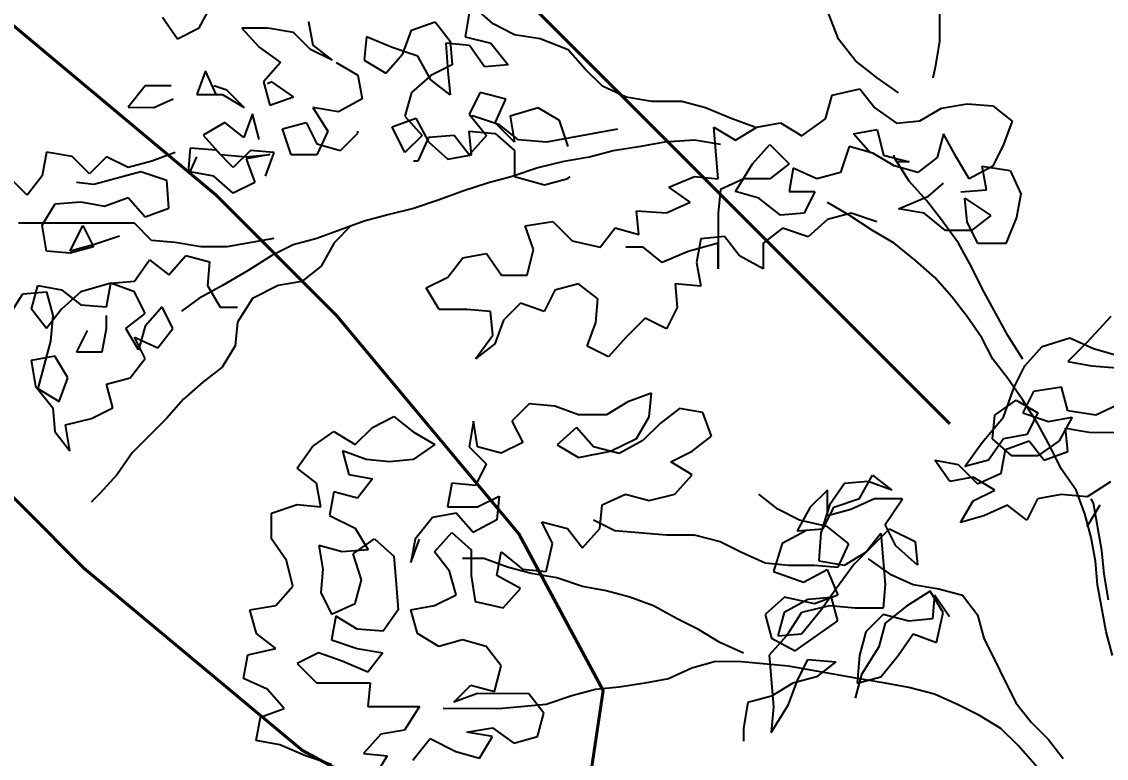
# Model space of a CAD drawing. Header units: millimetres. Extents: x 684983 to 685377, y 990360 to 990509.
# Drawn here: x 685036.231 to 685036.959, y 990442.157 to 990442.652 of the extents above; entities that cross this region are included whole.
import ezdxf

# ---------------------------------------------------------------- set-up
doc = ezdxf.new("R2010")
doc.units = ezdxf.units.MM
doc.layers.add('GRID LEVELS', color=7, linetype='Continuous', lineweight=13)
doc.layers.add('TEAK', color=7, linetype='Continuous')
doc.styles.get("Standard").update_dxf_attribs({"font": 'RomanS'})

# ---------------------------------------------------------------- blocks, each defined once
blk = doc.blocks.new('A$C25655A80')
at = {"color": 62}
for p, q in [((-0.36371, 1.73452), (-0.36374, 1.69703)), ((-0.69539, 1.7031), (-0.68864, 1.71559)), ((-0.57425, 1.71068), (-0.57619, 1.69915)), ((-0.56368, 1.7049), (-0.57233, 1.7126)), ((-0.40892, 1.69803), (-0.41372, 1.71053)), ((-0.71172, 1.70792), (-0.705, 1.6983)), ((-0.64636, 1.70594), (-0.64444, 1.69537)), ((-0.60022, 1.70205), (-0.58964, 1.70589)), ((-0.58964, 1.70589), (-0.58292, 1.69723)), ((-0.705, 1.6983), (-0.69539, 1.7031)), ((-0.67616, 1.70308), (-0.66848, 1.69443)), ((-0.66462, 1.70307), (-0.67616, 1.70308)), ((-0.65309, 1.70114), (-0.66462, 1.70307)), ((-0.64541, 1.69344), (-0.65309, 1.70114)), ((-0.60407, 1.69148), (-0.60022, 1.70205)), ((-0.55408, 1.70009), (-0.56368, 1.7049)), ((-0.62041, 1.69919), (-0.62138, 1.68862)), ((-0.60888, 1.69437), (-0.62041, 1.69919)), ((-0.57427, 1.6953), (-0.58484, 1.69627)), ((-0.58484, 1.69627), (-0.58389, 1.68377)), ((-0.58292, 1.69723), (-0.58197, 1.68666)), ((-0.57619, 1.69915), (-0.56465, 1.69625)), ((-0.56465, 1.69625), (-0.55697, 1.68663)), ((-0.54254, 1.69816), (-0.55408, 1.70009)), ((-0.53005, 1.69334), (-0.54254, 1.69816)), ((-0.40124, 1.68841), (-0.40892, 1.69803)), ((-0.36374, 1.69703), (-0.36567, 1.6855)), ((-0.66848, 1.69443), (-0.65887, 1.68769)), ((-0.6358, 1.68863), (-0.64541, 1.69344)), ((-0.64444, 1.69537), (-0.6358, 1.68863)), ((-0.61177, 1.68284), (-0.60407, 1.69148)), ((-0.59734, 1.69052), (-0.60888, 1.69437)), ((-0.56755, 1.68568), (-0.57427, 1.6953)), ((-0.52237, 1.68468), (-0.53005, 1.69334)), ((-0.65887, 1.68769), (-0.66657, 1.67904)), ((-0.63388, 1.68767), (-0.62427, 1.68189)), ((-0.62138, 1.68862), (-0.61177, 1.68284)), ((-0.59159, 1.67994), (-0.59734, 1.69052)), ((-0.58197, 1.68666), (-0.59158, 1.68186)), ((-0.55697, 1.68663), (-0.56755, 1.68568)), ((-0.39163, 1.68071), (-0.40124, 1.68841)), ((-0.69252, 1.68387), (-0.69637, 1.6733)), ((-0.68772, 1.6733), (-0.69252, 1.68387)), ((-0.62427, 1.68189), (-0.62236, 1.67131)), ((-0.59158, 1.68186), (-0.60024, 1.67418)), ((-0.58389, 1.68377), (-0.58294, 1.6732)), ((-0.51468, 1.67698), (-0.52237, 1.68468)), ((-0.36567, 1.6855), (-0.36664, 1.68069)), ((-0.71944, 1.67717), (-0.72714, 1.66756)), ((-0.70791, 1.67716), (-0.71944, 1.67717)), ((-0.68291, 1.67521), (-0.68868, 1.67714)), ((-0.66657, 1.67904), (-0.66369, 1.66847)), ((-0.66272, 1.67904), (-0.66465, 1.67808)), ((-0.65312, 1.6723), (-0.66272, 1.67904)), ((-0.58294, 1.6732), (-0.59159, 1.67994)), ((-0.50411, 1.67217), (-0.51468, 1.67698)), ((-0.38203, 1.67398), (-0.39163, 1.68071)), ((-0.7156, 1.66755), (-0.70695, 1.67139)), ((-0.69637, 1.6733), (-0.68484, 1.67329)), ((-0.68484, 1.67329), (-0.67523, 1.66752)), ((-0.67523, 1.66752), (-0.68291, 1.67521)), ((-0.66369, 1.66847), (-0.65312, 1.6723)), ((-0.60024, 1.67418), (-0.60314, 1.6636)), ((-0.56948, 1.67415), (-0.5743, 1.66454)), ((-0.55795, 1.67125), (-0.56948, 1.67415)), ((-0.49258, 1.67023), (-0.50411, 1.67217)), ((-0.41472, 1.66247), (-0.41183, 1.67304)), ((-0.41183, 1.67304), (-0.39933, 1.67591)), ((-0.39933, 1.67591), (-0.39261, 1.66726)), ((-0.72714, 1.66756), (-0.7156, 1.66755)), ((-0.64447, 1.66749), (-0.63775, 1.65691)), ((-0.63293, 1.66555), (-0.64447, 1.66749)), ((-0.62236, 1.67131), (-0.63293, 1.66555)), ((-0.56276, 1.66068), (-0.55795, 1.67125)), ((-0.54353, 1.6674), (-0.55603, 1.66356)), ((-0.53392, 1.66162), (-0.54353, 1.6674)), ((-0.47912, 1.67022), (-0.49258, 1.67023)), ((-0.46855, 1.66733), (-0.47912, 1.67022)), ((-0.45702, 1.66251), (-0.46855, 1.66733)), ((-0.39261, 1.66726), (-0.383, 1.66052)), ((-0.37243, 1.66147), (-0.36281, 1.66723)), ((-0.36281, 1.66723), (-0.35127, 1.66914)), ((-0.35127, 1.66914), (-0.33974, 1.66817)), ((-0.33974, 1.66817), (-0.33109, 1.66143)), ((-0.67139, 1.66463), (-0.67524, 1.65406)), ((-0.66851, 1.65309), (-0.67139, 1.66463)), ((-0.60891, 1.6588), (-0.59833, 1.66264)), ((-0.60314, 1.6636), (-0.59545, 1.65495)), ((-0.59833, 1.66264), (-0.59257, 1.65206)), ((-0.5743, 1.66454), (-0.56661, 1.65492)), ((-0.57237, 1.66358), (-0.57334, 1.66358)), ((-0.56084, 1.65972), (-0.57237, 1.66358)), ((-0.55603, 1.66356), (-0.55412, 1.65202)), ((-0.44645, 1.65865), (-0.45702, 1.66251)), ((-0.4253, 1.65479), (-0.41472, 1.66247)), ((-0.68389, 1.66079), (-0.69351, 1.65504)), ((-0.67524, 1.65406), (-0.68389, 1.66079)), ((-0.65794, 1.65789), (-0.64736, 1.66076)), ((-0.6541, 1.64635), (-0.65794, 1.65789)), ((-0.64736, 1.66076), (-0.64256, 1.65114)), ((-0.63775, 1.65691), (-0.64257, 1.64634)), ((-0.62429, 1.65593), (-0.62429, 1.65689)), ((-0.60315, 1.64726), (-0.60891, 1.6588)), ((-0.5743, 1.65685), (-0.56277, 1.65588)), ((-0.57335, 1.64627), (-0.5743, 1.65685)), ((-0.55412, 1.65202), (-0.56276, 1.66068)), ((-0.5522, 1.65298), (-0.56084, 1.65972)), ((-0.50797, 1.65775), (-0.5397, 1.65201)), ((-0.53009, 1.65008), (-0.53392, 1.66162)), ((-0.46471, 1.65867), (-0.45511, 1.65289)), ((-0.46281, 1.6356), (-0.46471, 1.65867)), ((-0.45511, 1.65289), (-0.44549, 1.65865)), ((-0.44549, 1.65865), (-0.43491, 1.66057)), ((-0.43491, 1.66057), (-0.4253, 1.65479)), ((-0.40223, 1.65573), (-0.39166, 1.65764)), ((-0.39166, 1.65764), (-0.38878, 1.6461)), ((-0.383, 1.66052), (-0.37243, 1.66147)), ((-0.33109, 1.66143), (-0.33494, 1.65086)), ((-0.69351, 1.65504), (-0.68582, 1.64638)), ((-0.63199, 1.64825), (-0.62429, 1.65593)), ((-0.59545, 1.65495), (-0.60315, 1.64726)), ((-0.59257, 1.65398), (-0.59739, 1.64341)), ((-0.58103, 1.65493), (-0.59257, 1.65398)), ((-0.59257, 1.65206), (-0.58393, 1.64436)), ((-0.57431, 1.64627), (-0.58103, 1.65493)), ((-0.56661, 1.65492), (-0.57431, 1.64627)), ((-0.56277, 1.65588), (-0.55412, 1.64818)), ((-0.5397, 1.65201), (-0.5522, 1.65298)), ((-0.48683, 1.65196), (-0.49741, 1.65005)), ((-0.47337, 1.65291), (-0.48683, 1.65196)), ((-0.46184, 1.65098), (-0.47337, 1.65291)), ((-0.39455, 1.64707), (-0.40223, 1.65573)), ((-0.36186, 1.65569), (-0.36475, 1.64512)), ((-0.3561, 1.64511), (-0.36186, 1.65569)), ((-0.76369, 1.64741), (-0.76562, 1.63684)), ((-0.75215, 1.64548), (-0.76369, 1.64741)), ((-0.70601, 1.64736), (-0.71659, 1.64352)), ((-0.69928, 1.64927), (-0.70025, 1.6387)), ((-0.68774, 1.6483), (-0.69928, 1.64927)), ((-0.68006, 1.6406), (-0.68774, 1.6483)), ((-0.67236, 1.64829), (-0.68006, 1.6406)), ((-0.66179, 1.64732), (-0.67236, 1.64829)), ((-0.66565, 1.63675), (-0.66179, 1.64732)), ((-0.64256, 1.65114), (-0.63199, 1.64825)), ((-0.55412, 1.64818), (-0.55413, 1.63664)), ((-0.5099, 1.64814), (-0.52048, 1.64526)), ((-0.49741, 1.65005), (-0.5099, 1.64814)), ((-0.44742, 1.64231), (-0.43973, 1.65096)), ((-0.43973, 1.65096), (-0.43108, 1.6423)), ((-0.40416, 1.64996), (-0.40801, 1.63843)), ((-0.39359, 1.64707), (-0.40416, 1.64996)), ((-0.33494, 1.65086), (-0.33976, 1.64125)), ((-0.74447, 1.63778), (-0.75215, 1.64548)), ((-0.73677, 1.64546), (-0.74447, 1.63778)), ((-0.72717, 1.64065), (-0.73677, 1.64546)), ((-0.71659, 1.64352), (-0.72717, 1.64065)), ((-0.69929, 1.6387), (-0.6964, 1.64543)), ((-0.68582, 1.64638), (-0.67429, 1.6454)), ((-0.66371, 1.64636), (-0.67429, 1.64444)), ((-0.67429, 1.6454), (-0.66371, 1.64636)), ((-0.67429, 1.64444), (-0.67045, 1.63387)), ((-0.64257, 1.64634), (-0.6541, 1.64635)), ((-0.59739, 1.64341), (-0.59931, 1.64341)), ((-0.58393, 1.64436), (-0.57335, 1.64627)), ((-0.53202, 1.64335), (-0.54356, 1.64048)), ((-0.52048, 1.64526), (-0.53202, 1.64335)), ((-0.45513, 1.62982), (-0.44742, 1.64231)), ((-0.43108, 1.6423), (-0.43974, 1.63558)), ((-0.38398, 1.64129), (-0.39359, 1.64707)), ((-0.38878, 1.6461), (-0.37725, 1.64321)), ((-0.38398, 1.64514), (-0.38398, 1.6461)), ((-0.37726, 1.63456), (-0.38398, 1.64514)), ((-0.37725, 1.64321), (-0.38302, 1.64322)), ((-0.36475, 1.64512), (-0.37341, 1.6384)), ((-0.35034, 1.6355), (-0.3561, 1.64511)), ((-0.7214, 1.63872), (-0.74255, 1.63297)), ((-0.70987, 1.63486), (-0.7214, 1.63872)), ((-0.70025, 1.6387), (-0.69545, 1.63485)), ((-0.68872, 1.63677), (-0.69929, 1.6387)), ((-0.54356, 1.64048), (-0.5551, 1.63664)), ((-0.42916, 1.64037), (-0.43109, 1.6298)), ((-0.41859, 1.63556), (-0.42916, 1.64037)), ((-0.40801, 1.63843), (-0.41859, 1.63556)), ((-0.37341, 1.6384), (-0.38398, 1.64129)), ((-0.33976, 1.64125), (-0.35034, 1.6355)), ((-0.34457, 1.64126), (-0.33207, 1.63932)), ((-0.34265, 1.63068), (-0.34457, 1.64126)), ((-0.33207, 1.63932), (-0.32727, 1.62875)), ((-0.77236, 1.62819), (-0.78004, 1.63589)), ((-0.76562, 1.63684), (-0.77236, 1.62819)), ((-0.74255, 1.63297), (-0.75024, 1.63394)), ((-0.70892, 1.62237), (-0.70987, 1.63486)), ((-0.68007, 1.62907), (-0.68872, 1.63677)), ((-0.67045, 1.63387), (-0.68007, 1.62907)), ((-0.56567, 1.63377), (-0.57721, 1.62994)), ((-0.5551, 1.63664), (-0.56567, 1.63377)), ((-0.55413, 1.63664), (-0.54068, 1.63279)), ((-0.54068, 1.63279), (-0.5301, 1.63566)), ((-0.5301, 1.63566), (-0.52914, 1.63662)), ((-0.48493, 1.63177), (-0.47339, 1.63657)), ((-0.47339, 1.63657), (-0.46281, 1.6356)), ((-0.45128, 1.63559), (-0.46185, 1.63079)), ((-0.43974, 1.63558), (-0.45128, 1.63559)), ((-0.36957, 1.6259), (-0.37726, 1.63456)), ((-0.36861, 1.62782), (-0.36188, 1.63358)), ((-0.57721, 1.62994), (-0.58779, 1.6261)), ((-0.47532, 1.62504), (-0.48493, 1.63177)), ((-0.46185, 1.63079), (-0.46283, 1.62022)), ((-0.44455, 1.62693), (-0.45513, 1.62982)), ((-0.43109, 1.6298), (-0.41956, 1.62979)), ((-0.41956, 1.62979), (-0.42437, 1.62018)), ((-0.38207, 1.62207), (-0.36861, 1.62782)), ((-0.35419, 1.62973), (-0.34265, 1.63068)), ((-0.32727, 1.62875), (-0.32921, 1.61817)), ((-0.76564, 1.61473), (-0.75986, 1.62433)), ((-0.75986, 1.62433), (-0.74833, 1.62529)), ((-0.74833, 1.62529), (-0.73776, 1.62335)), ((-0.73776, 1.62335), (-0.72718, 1.62719)), ((-0.72718, 1.62719), (-0.71949, 1.61853)), ((-0.58779, 1.6261), (-0.59933, 1.62227)), ((-0.4859, 1.62024), (-0.47532, 1.62504)), ((-0.43495, 1.61923), (-0.44455, 1.62693)), ((-0.40419, 1.6192), (-0.4138, 1.62498)), ((-0.36285, 1.61724), (-0.36957, 1.6259)), ((-0.35227, 1.62685), (-0.34074, 1.61914)), ((-0.35132, 1.61627), (-0.35227, 1.62685)), ((-0.71949, 1.61853), (-0.70892, 1.62237)), ((-0.61087, 1.61939), (-0.62144, 1.61652)), ((-0.59933, 1.62227), (-0.61087, 1.61939)), ((-0.49935, 1.62121), (-0.4859, 1.62024)), ((-0.4984, 1.61064), (-0.49935, 1.62121)), ((-0.46283, 1.62022), (-0.46285, 1.59522)), ((-0.42437, 1.62018), (-0.43495, 1.61923)), ((-0.40323, 1.62016), (-0.4138, 1.61729)), ((-0.39362, 1.61246), (-0.40419, 1.6192)), ((-0.39169, 1.61631), (-0.40323, 1.62016)), ((-0.37054, 1.62013), (-0.38207, 1.62207)), ((-0.36093, 1.61243), (-0.37054, 1.62013)), ((-0.34074, 1.61914), (-0.3494, 1.61242)), ((-0.32921, 1.61817), (-0.33402, 1.60664)), ((-0.7243, 1.61565), (-0.77621, 1.6157)), ((-0.76373, 1.60319), (-0.76564, 1.61473)), ((-0.75315, 1.60318), (-0.74738, 1.61471)), ((-0.74738, 1.61471), (-0.74258, 1.60509)), ((-0.71662, 1.60795), (-0.7243, 1.61565)), ((-0.62144, 1.61652), (-0.6426, 1.60885)), ((-0.62721, 1.6146), (-0.63491, 1.60692)), ((-0.54935, 1.61453), (-0.53685, 1.61644)), ((-0.54551, 1.60395), (-0.54935, 1.61453)), ((-0.53685, 1.61644), (-0.52821, 1.60778)), ((-0.51571, 1.60489), (-0.50897, 1.61353)), ((-0.50897, 1.61353), (-0.4984, 1.61064)), ((-0.43399, 1.61346), (-0.44265, 1.60674)), ((-0.42246, 1.60961), (-0.43399, 1.61346)), ((-0.4138, 1.61729), (-0.42246, 1.60961)), ((-0.35517, 1.60666), (-0.36285, 1.61724)), ((-0.34652, 1.60665), (-0.35132, 1.61627)), ((-0.73104, 1.60989), (-0.74258, 1.60605)), ((-0.66183, 1.60886), (-0.68298, 1.60504)), ((-0.6426, 1.60885), (-0.65318, 1.60597)), ((-0.47053, 1.60869), (-0.47246, 1.59812)), ((-0.45995, 1.60964), (-0.47053, 1.60869)), ((-0.45323, 1.60098), (-0.45995, 1.60964)), ((-0.38401, 1.60669), (-0.39362, 1.61246)), ((-0.3494, 1.61242), (-0.36093, 1.61243)), ((-0.74258, 1.60509), (-0.75316, 1.60222)), ((-0.74258, 1.60605), (-0.75315, 1.60318)), ((-0.70605, 1.60698), (-0.71662, 1.60795)), ((-0.69451, 1.60505), (-0.70605, 1.60698)), ((-0.68298, 1.60504), (-0.69451, 1.60505)), ((-0.65318, 1.60597), (-0.66279, 1.60117)), ((-0.63491, 1.60692), (-0.64069, 1.59635)), ((-0.54841, 1.59242), (-0.54551, 1.60395)), ((-0.52821, 1.60778), (-0.51571, 1.60489)), ((-0.49649, 1.60487), (-0.50418, 1.60487)), ((-0.48784, 1.59813), (-0.49649, 1.60487)), ((-0.46284, 1.60676), (-0.4763, 1.60293)), ((-0.46285, 1.59522), (-0.46284, 1.60676)), ((-0.44265, 1.60674), (-0.44266, 1.59521)), ((-0.37441, 1.59899), (-0.38401, 1.60669)), ((-0.34941, 1.59608), (-0.35517, 1.60666)), ((-0.33402, 1.60664), (-0.34652, 1.60665)), ((-0.75316, 1.60222), (-0.76373, 1.60319)), ((-0.72433, 1.5897), (-0.71759, 1.5993)), ((-0.71759, 1.5993), (-0.70894, 1.59257)), ((-0.70894, 1.59257), (-0.70125, 1.60121)), ((-0.70125, 1.60121), (-0.69067, 1.59832)), ((-0.66279, 1.60117), (-0.67337, 1.59446)), ((-0.58398, 1.59149), (-0.57724, 1.60013)), ((-0.57724, 1.60013), (-0.56666, 1.60205)), ((-0.56666, 1.60205), (-0.55994, 1.59243)), ((-0.4763, 1.60293), (-0.48784, 1.59813)), ((-0.44266, 1.59521), (-0.45323, 1.60098)), ((-0.36576, 1.59129), (-0.37441, 1.59899)), ((-0.69067, 1.59832), (-0.69165, 1.58774)), ((-0.67337, 1.59446), (-0.68492, 1.58774)), ((-0.64069, 1.59635), (-0.64935, 1.58963)), ((-0.47246, 1.59812), (-0.47055, 1.58754)), ((-0.34462, 1.58646), (-0.34941, 1.59608)), ((-0.7349, 1.58874), (-0.72433, 1.5897)), ((-0.64935, 1.58963), (-0.65992, 1.58771)), ((-0.59359, 1.58669), (-0.58398, 1.59149)), ((-0.55994, 1.59243), (-0.54841, 1.59242)), ((-0.35808, 1.58263), (-0.36576, 1.59129)), ((-0.78106, 1.57341), (-0.77432, 1.58397)), ((-0.77432, 1.58397), (-0.76375, 1.58492)), ((-0.77048, 1.57724), (-0.76759, 1.58781)), ((-0.76759, 1.58781), (-0.75702, 1.58588)), ((-0.76375, 1.58492), (-0.76087, 1.57435)), ((-0.75702, 1.58588), (-0.74837, 1.57914)), ((-0.74836, 1.58491), (-0.75702, 1.57723)), ((-0.7349, 1.58874), (-0.74836, 1.58491)), ((-0.73684, 1.57817), (-0.7349, 1.58874)), ((-0.72433, 1.58489), (-0.7349, 1.58874)), ((-0.71953, 1.57527), (-0.72433, 1.58489)), ((-0.68492, 1.58774), (-0.6955, 1.58198)), ((-0.69165, 1.58774), (-0.68589, 1.57812)), ((-0.65992, 1.58771), (-0.67146, 1.58196)), ((-0.58783, 1.57707), (-0.59359, 1.58669)), ((-0.53592, 1.58568), (-0.54073, 1.57607)), ((-0.52534, 1.58855), (-0.53592, 1.58568)), ((-0.51669, 1.58181), (-0.52534, 1.58855)), ((-0.48208, 1.58851), (-0.48113, 1.57794)), ((-0.47055, 1.58754), (-0.48208, 1.58851)), ((-0.3331, 1.5653), (-0.34462, 1.58646)), ((-0.74837, 1.57914), (-0.73684, 1.57817)), ((-0.6955, 1.58198), (-0.70319, 1.57622)), ((-0.67146, 1.58196), (-0.6782, 1.57139)), ((-0.5513, 1.57992), (-0.559, 1.57224)), ((-0.54073, 1.57607), (-0.5513, 1.57992)), ((-0.51766, 1.57124), (-0.51669, 1.58181)), ((-0.35136, 1.57397), (-0.35808, 1.58263)), ((-0.76376, 1.56858), (-0.77048, 1.57724)), ((-0.75702, 1.57723), (-0.76376, 1.56858)), ((-0.76087, 1.57435), (-0.76184, 1.56281)), ((-0.73684, 1.56856), (-0.73684, 1.57433)), ((-0.72819, 1.56855), (-0.71953, 1.57527)), ((-0.71184, 1.57815), (-0.71954, 1.5695)), ((-0.70704, 1.56853), (-0.71184, 1.57815)), ((-0.68589, 1.57812), (-0.6782, 1.57812)), ((-0.57534, 1.57706), (-0.58783, 1.57707)), ((-0.56476, 1.57609), (-0.57534, 1.57706)), ((-0.56381, 1.56552), (-0.56476, 1.57609)), ((-0.48113, 1.57794), (-0.48594, 1.56833)), ((-0.71954, 1.5695), (-0.72243, 1.55893)), ((-0.6782, 1.57139), (-0.67917, 1.56081)), ((-0.559, 1.57224), (-0.56285, 1.56167)), ((-0.52152, 1.56067), (-0.51766, 1.57124)), ((-0.49555, 1.57314), (-0.50421, 1.5645)), ((-0.48594, 1.56833), (-0.49555, 1.57314)), ((-0.34464, 1.56435), (-0.35136, 1.57397)), ((-0.28695, 1.57391), (-0.29753, 1.56239)), ((-0.7455, 1.5676), (-0.75031, 1.558)), ((-0.73878, 1.55799), (-0.73684, 1.56856)), ((-0.72243, 1.55893), (-0.72819, 1.56855)), ((-0.72435, 1.5647), (-0.71378, 1.55989)), ((-0.71955, 1.55508), (-0.72435, 1.5647)), ((-0.71378, 1.55989), (-0.70704, 1.56853)), ((-0.57151, 1.55495), (-0.56381, 1.56552)), ((-0.50421, 1.5645), (-0.51191, 1.55586)), ((-0.32638, 1.55472), (-0.3331, 1.5653)), ((-0.76184, 1.56281), (-0.76763, 1.54167)), ((-0.67917, 1.56081), (-0.68495, 1.55121)), ((-0.56285, 1.56167), (-0.57151, 1.55495)), ((-0.51191, 1.55586), (-0.52152, 1.56067)), ((-0.33984, 1.55474), (-0.34464, 1.56435)), ((-0.32542, 1.55184), (-0.31772, 1.56048)), ((-0.31772, 1.56048), (-0.30522, 1.56432)), ((-0.29753, 1.56239), (-0.30619, 1.55374)), ((-0.30522, 1.56432), (-0.29465, 1.5595)), ((-0.75993, 1.55608), (-0.7705, 1.55417)), ((-0.75417, 1.54646), (-0.75993, 1.55608)), ((-0.75031, 1.558), (-0.73878, 1.55799)), ((-0.72629, 1.54644), (-0.71955, 1.55508)), ((-0.29465, 1.5595), (-0.2812, 1.55564)), ((-0.7705, 1.55417), (-0.76859, 1.54263)), ((-0.68495, 1.55121), (-0.69361, 1.54449)), ((-0.33312, 1.54608), (-0.33984, 1.55474)), ((-0.33024, 1.54223), (-0.32542, 1.55184)), ((-0.30619, 1.55374), (-0.29562, 1.55181)), ((-0.29562, 1.55181), (-0.28409, 1.55084)), ((-0.75802, 1.53589), (-0.75417, 1.54646)), ((-0.73687, 1.54356), (-0.72629, 1.54644)), ((-0.3264, 1.53646), (-0.33312, 1.54608)), ((-0.76859, 1.54263), (-0.76091, 1.53301)), ((-0.76763, 1.54167), (-0.75802, 1.53589)), ((-0.73399, 1.53299), (-0.73687, 1.54356)), ((-0.69361, 1.54449), (-0.70227, 1.5368)), ((-0.33506, 1.52878), (-0.33024, 1.54223)), ((-0.32159, 1.5403), (-0.3264, 1.53069)), ((-0.30909, 1.54221), (-0.32159, 1.5403)), ((-0.30621, 1.53163), (-0.30909, 1.54221)), ((-0.70227, 1.5368), (-0.70996, 1.52816)), ((-0.50328, 1.53566), (-0.5129, 1.5299)), ((-0.4927, 1.5395), (-0.50328, 1.53566)), ((-0.49367, 1.52892), (-0.4927, 1.5395)), ((-0.3389, 1.52974), (-0.32928, 1.53646)), ((-0.32928, 1.53646), (-0.31967, 1.53069)), ((-0.31968, 1.52588), (-0.3264, 1.53646)), ((-0.28122, 1.53546), (-0.29372, 1.5297)), ((-0.76091, 1.53301), (-0.75996, 1.52244)), ((-0.74361, 1.52819), (-0.73399, 1.53299)), ((-0.5475, 1.53474), (-0.5552, 1.52706)), ((-0.53596, 1.53377), (-0.5475, 1.53474)), ((-0.52539, 1.52991), (-0.53596, 1.53377)), ((-0.48021, 1.53275), (-0.48887, 1.52603)), ((-0.46964, 1.53082), (-0.48021, 1.53275)), ((-0.4658, 1.52024), (-0.46964, 1.53082)), ((-0.3264, 1.53069), (-0.31487, 1.52684)), ((-0.31967, 1.53069), (-0.32449, 1.52108)), ((-0.29372, 1.5297), (-0.30621, 1.53163)), ((-0.75515, 1.52532), (-0.74361, 1.52819)), ((-0.70996, 1.52816), (-0.72536, 1.51279)), ((-0.61768, 1.52423), (-0.60807, 1.52903)), ((-0.60807, 1.52903), (-0.59942, 1.52229)), ((-0.5725, 1.52707), (-0.57443, 1.51554)), ((-0.57059, 1.51553), (-0.5725, 1.52707)), ((-0.5552, 1.52706), (-0.5504, 1.51744)), ((-0.5129, 1.5299), (-0.52539, 1.52991)), ((-0.49945, 1.51931), (-0.49367, 1.52892)), ((-0.48887, 1.52603), (-0.49656, 1.51835)), ((-0.34468, 1.51725), (-0.33506, 1.52878)), ((-0.33987, 1.51917), (-0.3389, 1.52974)), ((-0.31392, 1.5153), (-0.31968, 1.52588)), ((-0.31487, 1.52684), (-0.30429, 1.52875)), ((-0.30429, 1.52875), (-0.31007, 1.51818)), ((-0.75996, 1.52244), (-0.75324, 1.51378)), ((-0.75324, 1.51378), (-0.75515, 1.52532)), ((-0.64461, 1.5156), (-0.63499, 1.52232)), ((-0.63499, 1.52232), (-0.62538, 1.51655)), ((-0.62538, 1.51655), (-0.61768, 1.52423)), ((-0.59942, 1.52229), (-0.58981, 1.51651)), ((-0.52636, 1.52415), (-0.53502, 1.51646)), ((-0.51868, 1.51549), (-0.52636, 1.52415)), ((-0.32449, 1.52108), (-0.33507, 1.51916)), ((-0.30718, 1.52394), (-0.29661, 1.52201)), ((-0.30623, 1.51337), (-0.30718, 1.52394)), ((-0.29661, 1.52201), (-0.28507, 1.522)), ((-0.58981, 1.51651), (-0.59943, 1.50979)), ((-0.5504, 1.51744), (-0.56002, 1.51264)), ((-0.53502, 1.51646), (-0.52541, 1.51069)), ((-0.51099, 1.51356), (-0.49945, 1.51931)), ((-0.49656, 1.51835), (-0.50714, 1.51259)), ((-0.47446, 1.51352), (-0.4658, 1.52024)), ((-0.35238, 1.50668), (-0.34468, 1.51725)), ((-0.33507, 1.51916), (-0.3418, 1.50956)), ((-0.33123, 1.51147), (-0.33987, 1.51917)), ((-0.33411, 1.51436), (-0.32353, 1.51819)), ((-0.32353, 1.51819), (-0.31681, 1.50953)), ((-0.31007, 1.51818), (-0.31969, 1.51146)), ((-0.72536, 1.51279), (-0.7321, 1.50319)), ((-0.65135, 1.506), (-0.64461, 1.5156)), ((-0.63115, 1.51367), (-0.62828, 1.50309)), ((-0.62058, 1.50981), (-0.63115, 1.51367)), ((-0.57443, 1.51554), (-0.56675, 1.50784)), ((-0.56002, 1.51264), (-0.57059, 1.51553)), ((-0.52541, 1.51069), (-0.51099, 1.51356)), ((-0.50714, 1.51259), (-0.51868, 1.51549)), ((-0.48408, 1.50873), (-0.47446, 1.51352)), ((-0.33604, 1.50378), (-0.33411, 1.51436)), ((-0.31969, 1.51146), (-0.33123, 1.51147)), ((-0.31681, 1.50953), (-0.30623, 1.51337)), ((-0.30912, 1.50568), (-0.31392, 1.5153)), ((-0.61001, 1.50884), (-0.62058, 1.50981)), ((-0.59943, 1.50979), (-0.61001, 1.50884)), ((-0.56675, 1.50784), (-0.57156, 1.49823)), ((-0.47447, 1.50295), (-0.48408, 1.50873)), ((-0.36584, 1.50958), (-0.35526, 1.50765)), ((-0.35912, 1.49996), (-0.36584, 1.50958)), ((-0.35526, 1.50765), (-0.34662, 1.49899)), ((-0.3418, 1.50956), (-0.35238, 1.50668)), ((-0.7321, 1.50319), (-0.7398, 1.49454)), ((-0.6427, 1.49926), (-0.65135, 1.506)), ((-0.62828, 1.50309), (-0.6177, 1.50116)), ((-0.48217, 1.4943), (-0.47447, 1.50295)), ((-0.3995, 1.49231), (-0.39372, 1.50288)), ((-0.39372, 1.50288), (-0.38507, 1.49614)), ((-0.34854, 1.50187), (-0.35912, 1.49996)), ((-0.33893, 1.4961), (-0.34854, 1.50187)), ((-0.34662, 1.49899), (-0.33604, 1.50378)), ((-0.3024, 1.49606), (-0.30912, 1.50568)), ((-0.64079, 1.48868), (-0.6427, 1.49926)), ((-0.6177, 1.50116), (-0.62444, 1.49251)), ((-0.58214, 1.4992), (-0.58407, 1.48863)), ((-0.57156, 1.49823), (-0.58214, 1.4992)), ((-0.40622, 1.49904), (-0.41296, 1.48943)), ((-0.39564, 1.49999), (-0.40622, 1.49904)), ((-0.38507, 1.49614), (-0.39564, 1.49999)), ((-0.28702, 1.49989), (-0.2976, 1.49317)), ((-0.7398, 1.49454), (-0.74364, 1.4907)), ((-0.63501, 1.49541), (-0.63695, 1.48483)), ((-0.62444, 1.49251), (-0.63501, 1.49541)), ((-0.57061, 1.48862), (-0.56099, 1.49342)), ((-0.56099, 1.49342), (-0.56197, 1.48284)), ((-0.51486, 1.48953), (-0.50428, 1.49432)), ((-0.50428, 1.49432), (-0.49371, 1.49143)), ((-0.49371, 1.49143), (-0.48217, 1.4943)), ((-0.43603, 1.48753), (-0.44468, 1.49427)), ((-0.41391, 1.49616), (-0.42161, 1.48848)), ((-0.41392, 1.48463), (-0.41391, 1.49616)), ((-0.41104, 1.48847), (-0.3995, 1.49231)), ((-0.39277, 1.4923), (-0.40335, 1.4875)), ((-0.38027, 1.49229), (-0.39277, 1.4923)), ((-0.38797, 1.48076), (-0.38027, 1.49229)), ((-0.34855, 1.4913), (-0.33893, 1.4961)), ((-0.31971, 1.49223), (-0.32452, 1.48262)), ((-0.30913, 1.49415), (-0.31971, 1.49223)), ((-0.2976, 1.49317), (-0.30913, 1.49415)), ((-0.29857, 1.48548), (-0.3024, 1.49606)), ((-0.29472, 1.49029), (-0.29568, 1.49221)), ((-0.6629, 1.48582), (-0.65136, 1.48965)), ((-0.65136, 1.48965), (-0.64079, 1.48868)), ((-0.58407, 1.48863), (-0.57061, 1.48862)), ((-0.51583, 1.47895), (-0.51486, 1.48953)), ((-0.42642, 1.48272), (-0.43603, 1.48753)), ((-0.42161, 1.48848), (-0.42739, 1.47791)), ((-0.41296, 1.48943), (-0.41681, 1.47694)), ((-0.41585, 1.47886), (-0.41104, 1.48847)), ((-0.40335, 1.4875), (-0.41392, 1.48463)), ((-0.35433, 1.48169), (-0.34855, 1.4913)), ((-0.33317, 1.48936), (-0.34375, 1.48456)), ((-0.32452, 1.48262), (-0.33317, 1.48936)), ((-0.29183, 1.48932), (-0.29761, 1.47972)), ((-0.29089, 1.46914), (-0.29472, 1.49029)), ((-0.66291, 1.47428), (-0.6629, 1.48582)), ((-0.63695, 1.48483), (-0.62542, 1.47905)), ((-0.5908, 1.48383), (-0.5985, 1.47422)), ((-0.58023, 1.48574), (-0.5908, 1.48383)), ((-0.57255, 1.47708), (-0.58023, 1.48574)), ((-0.56197, 1.48284), (-0.57255, 1.47708)), ((-0.51871, 1.4828), (-0.5091, 1.47799)), ((-0.41393, 1.47982), (-0.42642, 1.48272)), ((-0.34375, 1.48456), (-0.35433, 1.48169)), ((-0.29569, 1.47491), (-0.29857, 1.48548)), ((-0.62542, 1.47905), (-0.61966, 1.46944)), ((-0.58986, 1.46845), (-0.58216, 1.47709)), ((-0.58216, 1.47709), (-0.57351, 1.46939)), ((-0.54178, 1.48186), (-0.53025, 1.47897)), ((-0.53698, 1.47224), (-0.54178, 1.48186)), ((-0.53025, 1.47897), (-0.52353, 1.47031)), ((-0.52353, 1.47031), (-0.51583, 1.47895)), ((-0.5091, 1.47799), (-0.48603, 1.47604)), ((-0.42354, 1.47791), (-0.43412, 1.47215)), ((-0.42739, 1.47791), (-0.41585, 1.47886)), ((-0.40432, 1.47212), (-0.41393, 1.47982)), ((-0.40241, 1.46251), (-0.38605, 1.47884)), ((-0.38317, 1.47114), (-0.38797, 1.48076)), ((-0.38605, 1.47884), (-0.37452, 1.47306)), ((-0.65619, 1.46466), (-0.66291, 1.47428)), ((-0.62639, 1.46752), (-0.61677, 1.47424)), ((-0.61677, 1.47424), (-0.60812, 1.46654)), ((-0.60044, 1.46365), (-0.59658, 1.47422)), ((-0.5985, 1.47422), (-0.60044, 1.46365)), ((-0.53988, 1.45975), (-0.53698, 1.47224)), ((-0.48603, 1.47604), (-0.47353, 1.47603)), ((-0.47353, 1.47603), (-0.462, 1.47314)), ((-0.462, 1.47314), (-0.45239, 1.46832)), ((-0.41681, 1.47694), (-0.41779, 1.46445)), ((-0.39664, 1.46827), (-0.3899, 1.47692)), ((-0.3899, 1.47692), (-0.38895, 1.46442)), ((-0.37452, 1.47306), (-0.37357, 1.46248)), ((-0.29378, 1.46433), (-0.29569, 1.47491)), ((-0.64176, 1.47138), (-0.63985, 1.4608)), ((-0.63119, 1.46849), (-0.64176, 1.47138)), ((-0.61966, 1.46944), (-0.63119, 1.46849)), ((-0.62255, 1.45598), (-0.62639, 1.46752)), ((-0.58314, 1.45979), (-0.58986, 1.46845)), ((-0.57351, 1.46939), (-0.57352, 1.45786)), ((-0.56199, 1.45785), (-0.56006, 1.46842)), ((-0.56006, 1.46842), (-0.55045, 1.46072)), ((-0.45239, 1.46832), (-0.44182, 1.46351)), ((-0.43412, 1.47215), (-0.43798, 1.45966)), ((-0.40914, 1.46155), (-0.40432, 1.47212)), ((-0.40625, 1.46251), (-0.39664, 1.46827)), ((-0.37357, 1.46248), (-0.38317, 1.47114)), ((-0.28994, 1.45856), (-0.29089, 1.46914)), ((-0.65332, 1.45313), (-0.65619, 1.46466)), ((-0.60812, 1.46654), (-0.60717, 1.45597)), ((-0.56775, 1.46554), (-0.57736, 1.46555)), ((-0.55718, 1.46169), (-0.56775, 1.46554)), ((-0.44182, 1.46351), (-0.43125, 1.46254)), ((-0.43125, 1.46254), (-0.41971, 1.46252)), ((-0.41971, 1.46252), (-0.40914, 1.46155)), ((-0.41779, 1.46445), (-0.40625, 1.46251)), ((-0.41011, 1.45194), (-0.40241, 1.46251)), ((-0.39568, 1.46539), (-0.38607, 1.45865)), ((-0.38895, 1.46442), (-0.388, 1.45384)), ((-0.29283, 1.45376), (-0.29378, 1.46433)), ((-0.63985, 1.4608), (-0.64082, 1.45023)), ((-0.58026, 1.44921), (-0.58314, 1.45979)), ((-0.57352, 1.45786), (-0.57161, 1.44632)), ((-0.55142, 1.45207), (-0.56199, 1.45785)), ((-0.54661, 1.4588), (-0.55718, 1.46169)), ((-0.55045, 1.46072), (-0.53988, 1.45975)), ((-0.53507, 1.45686), (-0.54661, 1.4588)), ((-0.43798, 1.45966), (-0.42453, 1.45484)), ((-0.42453, 1.45484), (-0.41395, 1.4606)), ((-0.41395, 1.4606), (-0.40915, 1.44906)), ((-0.38607, 1.45865), (-0.3755, 1.45383)), ((-0.28803, 1.44702), (-0.28994, 1.45856)), ((-0.66101, 1.44448), (-0.65332, 1.45313)), ((-0.62545, 1.44541), (-0.62255, 1.45598)), ((-0.60717, 1.45597), (-0.60622, 1.44251)), ((-0.52354, 1.45301), (-0.53507, 1.45686)), ((-0.51297, 1.45107), (-0.52354, 1.45301)), ((-0.388, 1.45384), (-0.38897, 1.44327)), ((-0.3755, 1.45383), (-0.36397, 1.4519)), ((-0.289, 1.4326), (-0.29283, 1.45376)), ((-0.64082, 1.45023), (-0.63602, 1.44061)), ((-0.58988, 1.44442), (-0.58026, 1.44921)), ((-0.55912, 1.44343), (-0.55142, 1.45207)), ((-0.5024, 1.44818), (-0.51297, 1.45107)), ((-0.49183, 1.44433), (-0.5024, 1.44818)), ((-0.43318, 1.44812), (-0.44184, 1.44043)), ((-0.41973, 1.44522), (-0.43318, 1.44812)), ((-0.41203, 1.4481), (-0.42261, 1.44715)), ((-0.40915, 1.44906), (-0.41973, 1.44522)), ((-0.41685, 1.44233), (-0.41011, 1.45194)), ((-0.40916, 1.43752), (-0.41203, 1.4481)), ((-0.36781, 1.45094), (-0.37839, 1.44422)), ((-0.36205, 1.44132), (-0.36781, 1.45094)), ((-0.36589, 1.44902), (-0.36686, 1.43844)), ((-0.35917, 1.4394), (-0.36589, 1.44902)), ((-0.36397, 1.4519), (-0.35339, 1.44901)), ((-0.35339, 1.44901), (-0.34667, 1.44035)), ((-0.67255, 1.44257), (-0.66101, 1.44448)), ((-0.63602, 1.44061), (-0.62545, 1.44541)), ((-0.60045, 1.4425), (-0.58988, 1.44442)), ((-0.57161, 1.44632), (-0.55912, 1.44343)), ((-0.48126, 1.43855), (-0.49183, 1.44433)), ((-0.42261, 1.44715), (-0.43319, 1.44139)), ((-0.413, 1.44425), (-0.4255, 1.44138)), ((-0.40146, 1.44328), (-0.413, 1.44425)), ((-0.38897, 1.44327), (-0.40146, 1.44328)), ((-0.37839, 1.44422), (-0.38801, 1.43654)), ((-0.66968, 1.43199), (-0.67255, 1.44257)), ((-0.6341, 1.43965), (-0.63604, 1.42908)), ((-0.6245, 1.43387), (-0.6341, 1.43965)), ((-0.60622, 1.44251), (-0.61296, 1.4329)), ((-0.59758, 1.43193), (-0.60045, 1.4425)), ((-0.47165, 1.43373), (-0.48126, 1.43855)), ((-0.44184, 1.44043), (-0.43897, 1.42986)), ((-0.43319, 1.44139), (-0.43608, 1.43082)), ((-0.4255, 1.44138), (-0.43224, 1.43081)), ((-0.42551, 1.43177), (-0.41685, 1.44233)), ((-0.38897, 1.44039), (-0.39667, 1.4327)), ((-0.37744, 1.43749), (-0.38897, 1.44039)), ((-0.36686, 1.43844), (-0.37744, 1.43749)), ((-0.36495, 1.42787), (-0.36205, 1.44132)), ((-0.34667, 1.44035), (-0.3438, 1.42977)), ((-0.61296, 1.4329), (-0.6245, 1.43387)), ((-0.46204, 1.42796), (-0.47165, 1.43373)), ((-0.4284, 1.42408), (-0.40916, 1.43752)), ((-0.38801, 1.43654), (-0.39091, 1.42597)), ((-0.66103, 1.42525), (-0.66968, 1.43199)), ((-0.63604, 1.42908), (-0.6245, 1.42522)), ((-0.58797, 1.42615), (-0.59758, 1.43193)), ((-0.5774, 1.42902), (-0.58797, 1.42615)), ((-0.56682, 1.42613), (-0.5774, 1.42902)), ((-0.43224, 1.43081), (-0.43994, 1.42217)), ((-0.43897, 1.42986), (-0.4284, 1.42408)), ((-0.43608, 1.43082), (-0.42551, 1.43177)), ((-0.39667, 1.4327), (-0.39956, 1.42213)), ((-0.38226, 1.42212), (-0.37552, 1.43172)), ((-0.37552, 1.43172), (-0.36495, 1.42787)), ((-0.3438, 1.42977), (-0.32941, 1.40092)), ((-0.28613, 1.42203), (-0.289, 1.4326)), ((-0.67353, 1.42238), (-0.66103, 1.42525)), ((-0.6245, 1.42522), (-0.61297, 1.42329)), ((-0.5601, 1.41747), (-0.56682, 1.42613)), ((-0.45147, 1.42314), (-0.46204, 1.42796)), ((-0.39091, 1.42597), (-0.39861, 1.41348)), ((-0.67546, 1.41181), (-0.67353, 1.42238)), ((-0.64181, 1.42331), (-0.65143, 1.41852)), ((-0.63124, 1.41946), (-0.64181, 1.42331)), ((-0.61971, 1.41464), (-0.63124, 1.41946)), ((-0.61297, 1.42329), (-0.61971, 1.41464)), ((-0.46397, 1.41931), (-0.47455, 1.41643)), ((-0.45244, 1.4193), (-0.46397, 1.41931)), ((-0.43129, 1.41735), (-0.45244, 1.4193)), ((-0.43994, 1.42217), (-0.43803, 1.3991)), ((-0.42745, 1.41062), (-0.42263, 1.42023)), ((-0.42263, 1.42023), (-0.41014, 1.41926)), ((-0.41014, 1.41926), (-0.4188, 1.41254)), ((-0.39956, 1.42213), (-0.40053, 1.40964)), ((-0.38996, 1.41251), (-0.38226, 1.42212)), ((-0.65143, 1.41852), (-0.64278, 1.40986)), ((-0.563, 1.40594), (-0.5601, 1.41747)), ((-0.47455, 1.41643), (-0.48513, 1.41164)), ((-0.39957, 1.41156), (-0.43129, 1.41735)), ((-0.66489, 1.40699), (-0.67546, 1.41181)), ((-0.64278, 1.40986), (-0.61875, 1.40984)), ((-0.61875, 1.40984), (-0.61972, 1.39926)), ((-0.4957, 1.40972), (-0.50724, 1.40781)), ((-0.48513, 1.41164), (-0.4957, 1.40972)), ((-0.42937, 1.40966), (-0.43899, 1.4039)), ((-0.4313, 1.40005), (-0.42745, 1.41062)), ((-0.4188, 1.41254), (-0.42937, 1.40966)), ((-0.39861, 1.41348), (-0.4015, 1.40291)), ((-0.40053, 1.40964), (-0.38996, 1.41251)), ((-0.38804, 1.40962), (-0.39957, 1.41156)), ((-0.37746, 1.40769), (-0.38804, 1.40962)), ((-0.65721, 1.39833), (-0.66489, 1.40699)), ((-0.58127, 1.40115), (-0.57357, 1.40883)), ((-0.57069, 1.40498), (-0.58127, 1.40115)), ((-0.57357, 1.40883), (-0.563, 1.40594)), ((-0.54762, 1.40496), (-0.57069, 1.40498)), ((-0.5409, 1.39631), (-0.54762, 1.40496)), ((-0.51782, 1.40686), (-0.52839, 1.40398)), ((-0.50724, 1.40781), (-0.51782, 1.40686)), ((-0.36593, 1.4048), (-0.37746, 1.40769)), ((-0.35536, 1.39998), (-0.36593, 1.4048)), ((-0.53993, 1.40015), (-0.56108, 1.39825)), ((-0.52839, 1.40398), (-0.53993, 1.40015)), ((-0.44957, 1.40103), (-0.4515, 1.38949)), ((-0.43899, 1.4039), (-0.44957, 1.40103)), ((-0.43901, 1.38756), (-0.4313, 1.40005)), ((-0.34575, 1.39517), (-0.35536, 1.39998)), ((-0.32941, 1.40092), (-0.32268, 1.39226)), ((-0.66972, 1.38393), (-0.66779, 1.3945)), ((-0.66779, 1.3945), (-0.65721, 1.39833)), ((-0.61972, 1.39926), (-0.59665, 1.39924)), ((-0.59665, 1.39924), (-0.60339, 1.38867)), ((-0.56108, 1.39825), (-0.58608, 1.39827)), ((-0.54379, 1.38573), (-0.5409, 1.39631)), ((-0.43803, 1.3991), (-0.43901, 1.38756)), ((-0.33615, 1.38939), (-0.34575, 1.39517)), ((-0.57551, 1.38769), (-0.56397, 1.3896)), ((-0.56397, 1.3896), (-0.55437, 1.38286)), ((-0.32268, 1.39226), (-0.315, 1.38456)), ((-0.61396, 1.38676), (-0.62166, 1.37811)), ((-0.60339, 1.38867), (-0.61396, 1.38676)), ((-0.59955, 1.37521), (-0.59186, 1.38482)), ((-0.59186, 1.38482), (-0.58033, 1.37904)), ((-0.56398, 1.38575), (-0.57551, 1.38769)), ((-0.56975, 1.37614), (-0.56398, 1.38575)), ((-0.55437, 1.38286), (-0.54379, 1.38573)), ((-0.4515, 1.38949), (-0.45151, 1.38373)), ((-0.32846, 1.38169), (-0.33615, 1.38939)), ((-0.65915, 1.38199), (-0.66972, 1.38393)), ((-0.64762, 1.37718), (-0.65915, 1.38199)), ((-0.3131, 1.36437), (-0.32846, 1.38169)), ((-0.315, 1.38456), (-0.30828, 1.37591)), ((-0.63609, 1.37332), (-0.64762, 1.37718)), ((-0.62166, 1.37811), (-0.61109, 1.37714)), ((-0.61109, 1.37714), (-0.61687, 1.36754)), ((-0.58033, 1.37904), (-0.56975, 1.37614))]:
    blk.add_line(p, q, dxfattribs=at)
blk = doc.blocks.new('TR')
blk.add_blockref('A$C25655A80', (0.01921, 0.01485, 1.34531))

msp = doc.modelspace()

# ---------------------------------------------------------------- block references
at = {"layer": 'TEAK', "xscale": 1.5, "yscale": 1.5, "zscale": 1.5}
msp.add_blockref('TR', (685037.364, 990440.071, 99.689), dxfattribs=at)

# ---------------------------------------------------------------- texts
at = {"layer": 'GRID LEVELS', "width": 0.5}
msp.add_text('99.701', height=0.8, rotation=45, dxfattribs=at).set_placement((685035.62998, 990441.15777, 99.70132))

doc.saveas('drawing.dxf')
